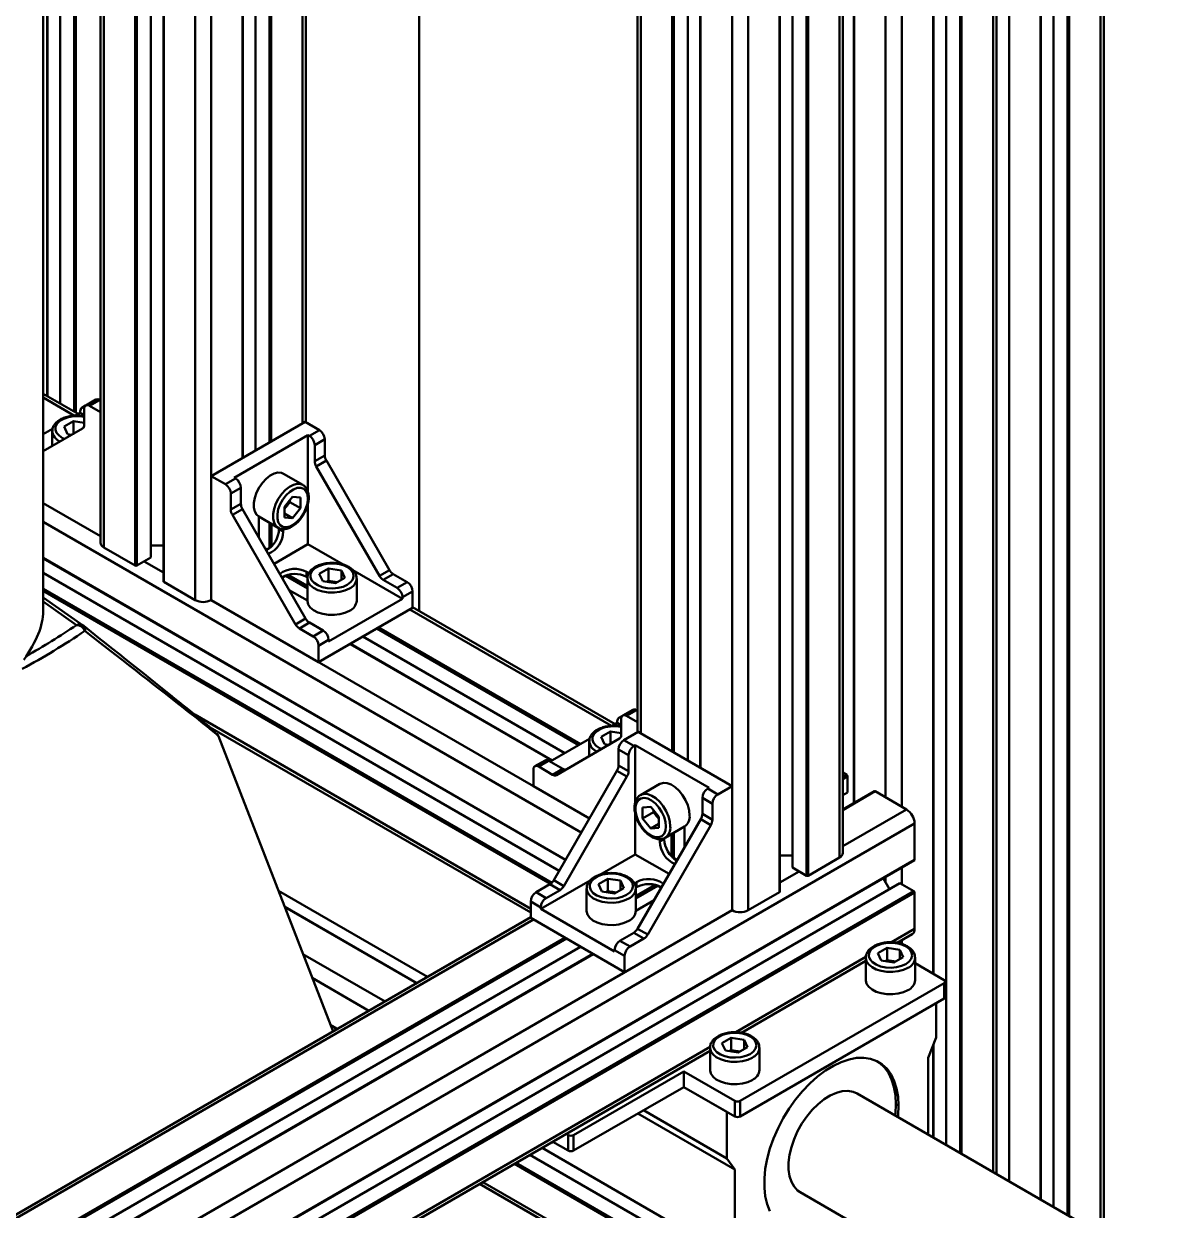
# Model space of a CAD drawing. Header units: millimetres. Extents: x 32504 to 36677, y 41990 to 42879.
# Drawn here: x 33547.1 to 33606.9, y 42434.4 to 42496.9 of the extents above; entities that cross this region are included whole.
import ezdxf

# ---------------------------------------------------------------- set-up
doc = ezdxf.new("R2010")
doc.units = ezdxf.units.MM
doc.layers.add('Net_dam', color=7, linetype='Continuous', lineweight=50)

msp = doc.modelspace()

# ---------------------------------------------------------------- linework, layer by layer
at = {"layer": 'Net_dam'}
for p, q in [((33603.9448, 42433.094), (33603.9448, 42743.4148)), ((33603.7691, 42743.1699), (33603.7691, 42433.1955)), ((33602.0296, 42742.1657), (33602.0296, 42434.1996)), ((33602.1144, 42742.2147), (33602.1144, 42434.1507)), ((33601.2942, 42741.7412), (33601.2942, 42434.6242)), ((33600.6154, 42741.3493), (33600.6154, 42435.0161)), ((33600.633, 42435.0059), (33600.633, 42741.3594)), ((33598.9608, 42740.3941), (33598.9608, 42435.9713)), ((33598.1122, 42739.9042), (33598.1122, 42436.4611)), ((33598.288, 42436.3596), (33598.288, 42740.0057)), ((33595.6373, 42738.4755), (33595.6373, 42437.8898)), ((33596.3727, 42738.9001), (33596.3727, 42437.4653)), ((33596.4576, 42738.949), (33596.4576, 42437.4163)), ((33594.9585, 42738.0837), (33594.9585, 42446.9014)), ((33594.9761, 42446.8913), (33594.9761, 42738.0938)), ((33593.3039, 42737.1285), (33593.3039, 42455.6952)), ((33592.4554, 42605.3959), (33592.4554, 42456.1851)), ((33590.7832, 42599.248), (33590.7832, 42455.8803)), ((33590.8007, 42599.2379), (33590.8007, 42455.8904)), ((33551.0948, 42528.3831), (33551.0948, 42469.5922)), ((33551.2705, 42469.3473), (33551.2705, 42528.1382)), ((33548.2895, 42477.3125), (33548.2895, 42527.3733)), ((33548.3071, 42477.3023), (33548.3071, 42527.3429)), ((33552.9251, 42468.3921), (33552.9251, 42527.183)), ((33553.01, 42468.3921), (33553.01, 42527.183)), ((33553.7454, 42468.8166), (33553.7454, 42526.9965)), ((33548.9683, 42476.9206), (33548.9683, 42526.1976)), ((33554.4066, 42526.3421), (33554.4066, 42467.5512)), ((33554.4242, 42467.5267), (33554.4242, 42526.3176)), ((33549.7037, 42476.4961), (33549.7037, 42524.9238)), ((33549.7885, 42476.4471), (33549.7885, 42524.7769)), ((33556.0788, 42466.5715), (33556.0788, 42525.3624)), ((33556.9273, 42466.5715), (33556.9273, 42525.1596)), ((33561.7357, 42475.8796), (33561.7357, 42520.7972)), ((33561.9114, 42475.9414), (33561.9114, 42520.9236)), ((33548.0745, 42475.9704), (33548.0745, 42520.2829)), ((33559.9962, 42474.8754), (33559.9962, 42519.818)), ((33560.081, 42474.9244), (33560.081, 42519.867)), ((33559.2608, 42474.4509), (33559.2608, 42519.3934)), ((33558.582, 42474.059), (33558.582, 42519.0016)), ((33558.5996, 42474.0692), (33558.5996, 42519.0117)), ((33567.8883, 42465.9984), (33567.8883, 42518.832)), ((33579.379, 42512.055), (33579.379, 42459.6133)), ((33579.5548, 42511.8101), (33579.5548, 42459.5515)), ((33590.0199, 42511.8101), (33590.0199, 42453.0191)), ((33590.1957, 42453.264), (33590.1957, 42511.9555)), ((33587.5451, 42511.2794), (33587.5451, 42452.4885)), ((33581.2094, 42510.8549), (33581.2094, 42458.5963)), ((33581.2942, 42510.8549), (33581.2942, 42458.5473)), ((33582.0296, 42510.6683), (33582.0296, 42458.1227)), ((33588.2805, 42510.8549), (33588.2805, 42452.0639)), ((33588.3653, 42510.8549), (33588.3653, 42452.0639)), ((33582.6909, 42510.014), (33582.6909, 42457.741)), ((33582.7085, 42509.9895), (33582.7085, 42457.7309)), ((33586.8662, 42509.9895), (33586.8662, 42451.1985)), ((33586.8838, 42451.223), (33586.8838, 42510.004)), ((33584.3631, 42509.0343), (33584.3631, 42450.2433)), ((33585.2116, 42509.0343), (33585.2116, 42450.2433)), ((33549.9187, 42476.3719), (33548.0745, 42477.4366)), ((33548.0745, 42477.2337), (33549.7223, 42476.2825)), ((33550.3091, 42476.8142), (33550.1159, 42476.7027)), ((33550.2381, 42476.6388), (33550.2381, 42475.7943)), ((33550.8513, 42477.1281), (33550.321, 42476.822)), ((33550.521, 42476.8022), (33551.0513, 42477.1083)), ((33551.0948, 42476.4709), (33550.521, 42476.8022)), ((33551.0948, 42477.0832), (33551.0513, 42477.1083)), ((33550.0331, 42476.4379), (33549.7647, 42476.283)), ((33550.0331, 42476.5196), (33550.0331, 42476.4379)), ((33550.2381, 42476.3195), (33550.0331, 42476.4379)), ((33548.0745, 42465.9846), (33548.0745, 42475.9704)), ((33550.1553, 42475.6111), (33548.0745, 42474.4096)), ((33548.5747, 42475.596), (33548.0745, 42475.3073)), ((33548.5563, 42475.4707), (33548.5563, 42474.6878)), ((33549.6764, 42475.9889), (33549.1848, 42475.7052)), ((33549.3647, 42475.3176), (33549.1848, 42475.7052)), ((33550.2381, 42475.902), (33549.6764, 42475.9889)), ((33549.6764, 42475.3357), (33549.6764, 42475.9889)), ((33561.8771, 42475.9613), (33556.9273, 42473.1038)), ((33561.8771, 42475.9613), (33562.6266, 42475.5286)), ((33562.6266, 42475.5286), (33562.0963, 42475.2224)), ((33548.0745, 42475.3233), (33548.0884, 42475.3153)), ((33549.5873, 42475.2831), (33549.3647, 42475.3176)), ((33549.6764, 42475.3357), (33549.5857, 42475.2834)), ((33549.6779, 42475.3355), (33549.6764, 42475.3357)), ((33562.0256, 42475.2632), (33558.1365, 42473.0181)), ((33562.0256, 42472.2413), (33562.0256, 42475.2632)), ((33562.0256, 42475.2632), (33562.0963, 42475.2224)), ((33562.9095, 42475.0387), (33562.3791, 42474.7325)), ((33562.9095, 42475.0387), (33562.9095, 42474.1941)), ((33562.3791, 42474.7325), (33562.3791, 42473.8879)), ((33562.3791, 42473.8879), (33562.9095, 42474.1941)), ((33562.9923, 42473.9153), (33562.462, 42473.6092)), ((33562.462, 42473.6092), (33565.7894, 42467.8459)), ((33562.9923, 42473.9153), (33566.3197, 42468.1521)), ((33556.9273, 42466.5715), (33556.9273, 42473.1038)), ((33556.9273, 42473.1038), (33557.6769, 42472.6711)), ((33558.2072, 42472.9773), (33557.6769, 42472.6711)), ((33558.1365, 42473.0181), (33558.2072, 42472.9773)), ((33561.7492, 42472.6374), (33560.731, 42473.2252)), ((33558.4901, 42472.4874), (33557.9597, 42472.1812)), ((33558.4901, 42471.6428), (33558.4901, 42472.4874)), ((33548.0745, 42471.6821), (33551.0948, 42469.9386)), ((33557.9597, 42472.1812), (33557.9597, 42471.3367)), ((33557.9597, 42471.3367), (33558.4901, 42471.6428)), ((33561.2124, 42472.0138), (33560.7867, 42471.4842)), ((33561.0724, 42471.7347), (33560.8596, 42471.4699)), ((33561.0724, 42471.7347), (33561.0724, 42471.8396)), ((33561.0724, 42471.7347), (33561.6381, 42471.4081)), ((33561.2124, 42472.0138), (33561.6381, 42471.9757)), ((33561.6381, 42471.4081), (33561.6381, 42471.9757)), ((33562.0256, 42469.5148), (33562.0256, 42471.6584)), ((33558.5729, 42471.364), (33558.0426, 42471.0579)), ((33558.0426, 42471.0579), (33561.37, 42465.2946)), ((33561.9003, 42465.6008), (33558.5729, 42471.364)), ((33560.7867, 42471.4842), (33560.7867, 42470.9166)), ((33560.8596, 42471.4699), (33560.7867, 42471.3793)), ((33560.7867, 42471.1243), (33561.2124, 42470.8786)), ((33561.6381, 42471.4081), (33561.2124, 42470.8786)), ((33548.0745, 42470.7023), (33576.422, 42454.3377)), ((33559.4311, 42470.9734), (33560.4493, 42470.3856)), ((33559.4376, 42470.9697), (33559.4376, 42469.8664)), ((33559.9962, 42469.323), (33559.9962, 42470.6472)), ((33560.081, 42469.3787), (33560.081, 42470.5982)), ((33560.1093, 42470.5819), (33560.1093, 42469.4081)), ((33561.2124, 42470.8786), (33560.7867, 42470.9166)), ((33560.4982, 42470.3151), (33560.4982, 42470.3664)), ((33560.7245, 42470.1845), (33560.4982, 42470.3151)), ((33560.7245, 42470.1845), (33560.7245, 42470.3125)), ((33551.2705, 42469.3473), (33552.9251, 42468.3921)), ((33553.7454, 42469.4479), (33554.4066, 42469.4479)), ((33559.8497, 42469.2384), (33559.7754, 42469.2813)), ((33560.0649, 42469.3626), (33559.8125, 42469.2169)), ((33560.2368, 42468.4821), (33562.0256, 42469.5148)), ((33562.0256, 42469.5148), (33563.886, 42468.4408)), ((33548.0745, 42468.7916), (33575.5947, 42452.9046)), ((33548.0745, 42468.7713), (33575.5859, 42452.8894)), ((33553.01, 42468.3921), (33553.7454, 42468.8166)), ((33553.3918, 42468.6125), (33554.4066, 42468.0267)), ((33548.0745, 42468.0076), (33575.2552, 42452.3166)), ((33560.6611, 42467.7472), (33560.9139, 42467.8932)), ((33560.9352, 42467.899), (33561.9913, 42467.2893)), ((33560.9749, 42467.9087), (33561.9913, 42467.322)), ((33561.9549, 42468.0534), (33562.065, 42467.9898)), ((33561.9549, 42468.0534), (33561.9549, 42467.7921)), ((33563.1114, 42468.2331), (33562.6199, 42467.9493)), ((33562.7998, 42467.5617), (33562.6199, 42467.9493)), ((33563.7828, 42468.1292), (33563.1114, 42468.2331)), ((33563.1114, 42467.5798), (33563.1114, 42468.2331)), ((33563.7828, 42468.1292), (33563.9628, 42467.7416)), ((33563.7828, 42467.6377), (33563.7828, 42468.1292)), ((33564.3954, 42468.1467), (33567.0036, 42466.641)), ((33565.7894, 42467.8459), (33566.3197, 42468.1521)), ((33566.5197, 42467.9409), (33565.9894, 42467.6348)), ((33566.5197, 42467.9409), (33567.2511, 42467.5187)), ((33554.4242, 42467.5267), (33556.0788, 42466.5715)), ((33560.6982, 42467.6829), (33560.6982, 42467.7687)), ((33560.8447, 42467.8533), (33561.9913, 42467.1913)), ((33562.0001, 42467.766), (33561.9549, 42467.7921)), ((33561.9913, 42467.7148), (33561.9913, 42466.539)), ((33563.4712, 42467.4578), (33562.7998, 42467.5617)), ((33563.1114, 42467.5798), (33563.0208, 42467.5275)), ((33563.4471, 42467.5279), (33563.1114, 42467.5798)), ((33563.5619, 42467.5101), (33563.4471, 42467.5279)), ((33563.4712, 42467.4578), (33563.9628, 42467.7416)), ((33564.5913, 42466.539), (33564.5913, 42467.7148)), ((33565.9894, 42467.6348), (33566.7208, 42467.2126)), ((33567.2511, 42467.5187), (33566.7208, 42467.2126)), ((33548.0745, 42467.1585), (33574.8694, 42451.6902)), ((33548.0745, 42467.0606), (33574.8007, 42451.6319)), ((33550.1999, 42465.221), (33548.0745, 42466.7168)), ((33561.9913, 42466.5465), (33561.0359, 42467.0981)), ((33563.1145, 42464.3959), (33567.0036, 42466.641)), ((33567.534, 42467.0288), (33567.0036, 42466.7227)), ((33567.0036, 42466.641), (33567.0036, 42466.7227)), ((33567.534, 42467.0288), (33567.534, 42466.1633)), ((33548.0745, 42466.4926), (33549.8282, 42465.2584)), ((33562.5842, 42463.3059), (33556.9273, 42466.5715)), ((33556.9273, 42466.5715), (33576.8463, 42455.0725)), ((33567.534, 42466.1633), (33562.5842, 42463.3059)), ((33567.3925, 42466.0817), (33578.0066, 42459.9543)), ((33578.203, 42460.0438), (33567.534, 42466.2029)), ((33561.37, 42465.2946), (33561.9003, 42465.6008)), ((33562.1003, 42465.3897), (33561.57, 42465.0835)), ((33562.8317, 42464.9675), (33562.1003, 42465.3897)), ((33561.57, 42465.0835), (33562.3014, 42464.6613)), ((33562.8317, 42464.9675), (33562.3014, 42464.6613)), ((33565.653, 42465.0775), (33576.2878, 42458.9381)), ((33565.7379, 42465.1265), (33576.3727, 42458.9871)), ((33563.1145, 42464.4776), (33562.5842, 42464.1714)), ((33562.5842, 42464.1714), (33562.5842, 42463.3059)), ((33563.1145, 42464.4776), (33563.1145, 42464.3959)), ((33564.2388, 42464.2611), (33574.8736, 42458.1217)), ((33574.8912, 42458.1319), (33564.2564, 42464.2712)), ((33564.9175, 42464.6529), (33575.5523, 42458.5135)), ((33556.0564, 42460.542), (33573.7565, 42450.324)), ((33578.5934, 42460.4861), (33578.4002, 42460.3745)), ((33579.1356, 42460.7999), (33578.6052, 42460.4938)), ((33578.8052, 42460.474), (33579.3356, 42460.7801)), ((33579.379, 42460.1427), (33578.8052, 42460.474)), ((33579.379, 42460.7551), (33579.3356, 42460.7801)), ((33556.8703, 42459.8692), (33573.7565, 42450.121)), ((33578.3173, 42460.1098), (33578.0489, 42459.9548)), ((33578.3173, 42460.1914), (33578.3173, 42460.1098)), ((33578.5224, 42459.9914), (33578.3173, 42460.1098)), ((33578.5224, 42460.3107), (33578.5224, 42459.4661)), ((33563.3437, 42443.8636), (33557.3107, 42459.413)), ((33576.8589, 42459.2678), (33574.7819, 42458.0688)), ((33578.4395, 42459.283), (33575.1121, 42457.3615)), ((33576.8406, 42459.1425), (33576.8406, 42458.3596)), ((33577.9606, 42459.6608), (33577.4691, 42459.377)), ((33577.649, 42458.9894), (33577.4691, 42459.377)), ((33578.5224, 42459.5739), (33577.9606, 42459.6608)), ((33577.9606, 42459.0075), (33577.9606, 42459.6608)), ((33578.6638, 42459.2004), (33579.4133, 42459.6331)), ((33578.6638, 42459.2004), (33579.1941, 42458.8942)), ((33579.4133, 42459.6331), (33584.3631, 42456.7757)), ((33577.8716, 42458.955), (33577.649, 42458.9894)), ((33577.9606, 42459.0075), (33577.87, 42458.9552)), ((33577.9622, 42459.0073), (33577.9606, 42459.0075)), ((33578.381, 42458.7105), (33578.9113, 42458.4043)), ((33578.381, 42457.8659), (33578.381, 42458.7105)), ((33579.2649, 42458.9351), (33579.1941, 42458.8942)), ((33579.2649, 42455.9167), (33579.2649, 42458.9351)), ((33583.1539, 42456.6899), (33579.2649, 42458.9351)), ((33574.5111, 42458.1294), (33573.9808, 42457.8233)), ((33574.1808, 42457.8035), (33574.7111, 42458.1096)), ((33575.4425, 42457.6874), (33574.7111, 42458.1096)), ((33578.9113, 42457.5598), (33578.9113, 42458.4043)), ((33573.8979, 42457.6401), (33573.8979, 42456.7746)), ((33574.9121, 42457.3813), (33574.1808, 42457.8035)), ((33574.9121, 42457.3813), (33575.4425, 42457.6874)), ((33574.9707, 42451.8239), (33578.2981, 42457.5872)), ((33575.501, 42451.5177), (33578.8285, 42457.281)), ((33578.8285, 42457.281), (33578.2981, 42457.5872)), ((33578.381, 42457.8659), (33578.9113, 42457.5598)), ((33590.1957, 42457.4896), (33590.4018, 42457.3706)), ((33590.4018, 42457.3706), (33590.1957, 42457.2516)), ((33590.4442, 42457.2971), (33590.1957, 42457.1536)), ((33590.4442, 42457.2971), (33590.4442, 42456.4479)), ((33573.8979, 42456.7746), (33576.8463, 42455.0725)), ((33580.5594, 42456.897), (33579.5412, 42456.3092)), ((33583.0832, 42456.6491), (33583.1539, 42456.6899)), ((33583.0832, 42456.6491), (33583.6136, 42456.343)), ((33583.6136, 42456.343), (33584.3631, 42456.7757)), ((33584.3631, 42456.7757), (33584.3631, 42450.2433)), ((33579.5412, 42456.3092), (33579.5594, 42456.3191)), ((33582.8004, 42456.1592), (33583.3307, 42455.8531)), ((33582.8004, 42456.1592), (33582.8004, 42455.3147)), ((33591.8709, 42456.5082), (33590.1957, 42455.5411)), ((33591.9008, 42456.5052), (33590.1957, 42455.5208)), ((33590.4442, 42456.4479), (33590.1957, 42456.3044)), ((33591.9008, 42456.5052), (33593.5555, 42455.55)), ((33580.078, 42455.6856), (33579.6523, 42455.6476)), ((33579.6523, 42455.6476), (33579.6523, 42455.08)), ((33580.218, 42455.4065), (33579.6523, 42455.08)), ((33580.078, 42455.6856), (33580.5037, 42455.1561)), ((33580.218, 42455.5115), (33580.218, 42455.4065)), ((33580.4309, 42455.1418), (33580.218, 42455.4065)), ((33583.3307, 42455.0085), (33583.3307, 42455.8531)), ((33590.1957, 42455.6156), (33590.2279, 42455.5597)), ((33593.5555, 42455.55), (33590.1957, 42453.6104)), ((33593.9797, 42454.8151), (33516.198, 42409.9127)), ((33579.2649, 42453.1866), (33579.2649, 42455.3237)), ((33582.7175, 42455.0359), (33579.3901, 42449.2726)), ((33580.078, 42454.5504), (33579.6523, 42455.08)), ((33580.5037, 42454.7962), (33580.078, 42454.5504)), ((33580.5037, 42455.0512), (33580.4309, 42455.1418)), ((33580.5037, 42454.5885), (33580.5037, 42455.1561)), ((33583.2479, 42454.7297), (33582.7175, 42455.0359)), ((33582.8004, 42455.3147), (33583.3307, 42455.0085)), ((33593.9797, 42454.8151), (33593.9797, 42452.9044)), ((33579.9205, 42448.9665), (33583.2479, 42454.7297)), ((33580.5037, 42454.5885), (33580.078, 42454.5504)), ((33580.8411, 42454.0575), (33581.8593, 42454.6453)), ((33581.1811, 42453.08), (33581.1811, 42454.2538)), ((33581.2094, 42454.2701), (33581.2094, 42453.0505)), ((33581.2942, 42454.3191), (33581.2942, 42452.9948)), ((33581.8529, 42454.6415), (33581.8529, 42453.5382)), ((33580.5659, 42453.8563), (33580.5659, 42453.9894)), ((33580.5659, 42453.8563), (33580.7922, 42453.9869)), ((33580.7922, 42454.0359), (33580.7922, 42453.9869)), ((33593.9797, 42452.9044), (33516.198, 42408.002)), ((33579.2649, 42453.1866), (33577.3994, 42452.1097)), ((33581.0537, 42452.154), (33579.2649, 42453.1866)), ((33581.4779, 42452.8888), (33581.2255, 42453.0345)), ((33581.5151, 42452.9531), (33581.4407, 42452.9102)), ((33587.5451, 42453.1197), (33586.8838, 42453.1197)), ((33590.0199, 42453.0191), (33588.3653, 42452.0639)), ((33516.1856, 42407.9745), (33593.9673, 42452.877)), ((33587.8986, 42452.2844), (33586.8838, 42451.6985)), ((33588.2805, 42452.0639), (33587.5451, 42452.4885)), ((33593.3039, 42452.494), (33593.3039, 42451.6125)), ((33593.2019, 42451.6714), (33515.4202, 42406.7689)), ((33576.8822, 42451.8111), (33574.2868, 42450.3129)), ((33574.9707, 42451.8239), (33575.501, 42451.5177)), ((33577.8192, 42451.9049), (33577.3277, 42451.6211)), ((33578.4907, 42451.801), (33577.8192, 42451.9049)), ((33577.8192, 42451.2517), (33577.8192, 42451.9049)), ((33578.4907, 42451.801), (33578.6706, 42451.4134)), ((33578.4907, 42451.3096), (33578.4907, 42451.801)), ((33579.3356, 42451.7252), (33579.2217, 42451.6595)), ((33579.3356, 42451.7252), (33579.3356, 42451.464)), ((33592.3244, 42451.9285), (33592.6551, 42451.3557)), ((33592.4554, 42452.0041), (33592.4554, 42451.7017)), ((33593.2019, 42451.6714), (33593.9373, 42451.2469)), ((33593.9373, 42451.2469), (33516.1556, 42406.3444)), ((33593.9797, 42451.1734), (33516.198, 42406.2709)), ((33560.4734, 42451.2615), (33568.3161, 42446.734)), ((33574.0393, 42451.1906), (33574.7707, 42451.6128)), ((33574.0393, 42451.1906), (33574.5697, 42450.8844)), ((33574.5697, 42450.8844), (33575.301, 42451.3066)), ((33575.301, 42451.3066), (33574.7707, 42451.6128)), ((33576.6991, 42451.3866), (33576.6991, 42450.2108)), ((33577.5076, 42451.2335), (33577.3277, 42451.6211)), ((33578.179, 42451.1297), (33577.5076, 42451.2335)), ((33577.8192, 42451.2517), (33577.7286, 42451.1993)), ((33578.1549, 42451.1997), (33577.8192, 42451.2517)), ((33578.2697, 42451.182), (33578.1549, 42451.1997)), ((33578.179, 42451.1297), (33578.6706, 42451.4134)), ((33579.3356, 42451.464), (33579.2887, 42451.4369)), ((33579.2991, 42450.9938), (33580.3156, 42451.5806)), ((33580.3552, 42451.5708), (33579.2991, 42450.9612)), ((33580.4457, 42451.5251), (33579.2991, 42450.8632)), ((33579.2991, 42450.2108), (33579.2991, 42451.3866)), ((33580.3765, 42451.5651), (33580.6294, 42451.4191)), ((33580.5922, 42451.4405), (33580.5922, 42451.3547)), ((33586.8662, 42451.1985), (33585.2116, 42450.2433)), ((33593.9797, 42451.1734), (33593.9797, 42449.2627)), ((33567.755, 42446.4101), (33560.7973, 42450.4267)), ((33560.8075, 42450.4005), (33567.7374, 42446.4)), ((33573.7565, 42449.8351), (33573.7565, 42450.7007)), ((33573.7565, 42450.7007), (33574.2868, 42450.3945)), ((33579.2991, 42450.2184), (33580.2546, 42450.7699)), ((33584.3631, 42450.2433), (33525.1419, 42416.0556)), ((33573.7565, 42449.8747), (33526.3179, 42422.489)), ((33573.7565, 42449.8351), (33578.7062, 42446.9777)), ((33574.2868, 42450.3129), (33574.2868, 42450.3945)), ((33574.2868, 42450.3129), (33578.1759, 42448.0677)), ((33584.3631, 42450.2433), (33578.7062, 42446.9777)), ((33573.8979, 42449.7535), (33526.5157, 42422.4003)), ((33579.3901, 42449.2726), (33579.9205, 42448.9665)), ((33593.9797, 42449.2627), (33592.7598, 42448.5584)), ((33575.5525, 42448.7983), (33528.1482, 42421.4324)), ((33575.6374, 42448.7493), (33528.2331, 42421.3834)), ((33579.1901, 42449.0615), (33578.4587, 42448.6393)), ((33578.4587, 42448.6393), (33578.9891, 42448.3331)), ((33578.9891, 42448.3331), (33579.7205, 42448.7553)), ((33579.7205, 42448.7553), (33579.1901, 42449.0615)), ((33593.0616, 42448.5297), (33593.8555, 42448.988)), ((33593.3039, 42448.6696), (33593.3039, 42448.4696)), ((33576.3729, 42448.3247), (33528.9686, 42420.9588)), ((33577.034, 42447.943), (33529.6297, 42420.5771)), ((33577.0516, 42447.9329), (33529.6473, 42420.567)), ((33561.7626, 42447.9387), (33566.0828, 42445.4448)), ((33578.1759, 42448.1494), (33578.7062, 42447.8432)), ((33578.1759, 42448.0677), (33578.1759, 42448.1494)), ((33592.527, 42448.2625), (33592.0355, 42447.9788)), ((33592.2154, 42447.5912), (33592.0355, 42447.9788)), ((33593.1985, 42448.1587), (33592.527, 42448.2625)), ((33592.527, 42447.6093), (33592.527, 42448.2625)), ((33593.1985, 42448.1587), (33593.3784, 42447.771)), ((33593.1985, 42447.6672), (33593.1985, 42448.1587)), ((33578.7062, 42446.9777), (33578.7062, 42447.8432)), ((33591.4156, 42447.7824), (33584.5573, 42443.8232)), ((33584.8592, 42443.7945), (33591.407, 42447.5745)), ((33591.407, 42447.7443), (33591.407, 42446.5684)), ((33592.8869, 42447.4873), (33592.2154, 42447.5912)), ((33592.527, 42447.6093), (33592.4364, 42447.557)), ((33592.8628, 42447.5574), (33592.527, 42447.6093)), ((33592.9775, 42447.5396), (33592.8628, 42447.5574)), ((33592.8869, 42447.4873), (33593.3784, 42447.771)), ((33594.007, 42446.5684), (33594.007, 42447.7443)), ((33595.5354, 42446.5684), (33594.007, 42447.4508)), ((33562.2525, 42446.6762), (33565.2342, 42444.9549)), ((33584.7874, 42440.2005), (33595.5354, 42446.4052)), ((33595.5354, 42445.5886), (33595.5354, 42446.4052)), ((33595.594, 42445.6703), (33595.594, 42446.4868)), ((33584.7874, 42439.3839), (33595.5354, 42445.5886)), ((33595.1111, 42443.5472), (33595.1111, 42445.3437)), ((33563.2078, 42444.214), (33563.5793, 42443.9995)), ((33563.2179, 42444.1878), (33563.5617, 42443.9894)), ((33584.3246, 42443.5274), (33583.8331, 42443.2436)), ((33584.996, 42443.4235), (33584.3246, 42443.5274)), ((33584.3246, 42442.8741), (33584.3246, 42443.5274)), ((33594.6869, 42442.4668), (33595.1111, 42443.5472)), ((33583.2132, 42443.0473), (33528.2716, 42411.3302)), ((33583.2045, 42443.0091), (33583.2045, 42441.8333)), ((33584.013, 42442.856), (33583.8331, 42443.2436)), ((33584.6844, 42442.7521), (33585.176, 42443.0359)), ((33584.996, 42443.4235), (33585.176, 42443.0359)), ((33584.996, 42442.932), (33584.996, 42443.4235)), ((33585.8045, 42441.8333), (33585.8045, 42443.0091)), ((33594.9585, 42443.1586), (33594.9585, 42438.2817)), ((33594.9761, 42438.2715), (33594.9761, 42443.2034)), ((33528.5735, 42411.3015), (33583.2045, 42442.8393)), ((33584.6844, 42442.7521), (33584.013, 42442.856)), ((33584.3246, 42442.8741), (33584.234, 42442.8218)), ((33584.6603, 42442.8222), (33584.3246, 42442.8741)), ((33584.7751, 42442.8044), (33584.6603, 42442.8222)), ((33594.6869, 42438.4385), (33594.6869, 42442.4668)), ((33581.8175, 42441.7516), (33576.0192, 42438.4044)), ((33584.5045, 42440.2005), (33581.8175, 42441.7516)), ((33581.8175, 42440.9351), (33581.8175, 42441.7516)), ((33581.8175, 42440.9351), (33576.0192, 42437.5878)), ((33584.5045, 42439.3839), (33581.8175, 42440.9351)), ((33581.8175, 42440.9351), (33584.0802, 42439.6288)), ((33606.8687, 42431.4061), (33590.9541, 42440.5934)), ((33584.5045, 42439.3839), (33584.5045, 42440.2005)), ((33584.7874, 42440.2005), (33584.7874, 42439.3839)), ((33593.1312, 42439.9546), (33592.9898, 42440.0362)), ((33579.3965, 42439.5375), (33584.5045, 42436.5887)), ((33579.6958, 42439.7103), (33584.0802, 42437.1792)), ((33584.0802, 42439.6288), (33584.0802, 42437.1792)), ((33575.7364, 42437.5878), (33574.922, 42438.0579)), ((33575.7364, 42438.4044), (33575.6293, 42438.4662)), ((33575.7364, 42437.5878), (33575.7364, 42438.4044)), ((33576.0192, 42438.4044), (33576.0192, 42437.5878)), ((33573.7177, 42437.3627), (33603.6561, 42420.0796)), ((33574.3552, 42437.7307), (33584.5045, 42431.8717)), ((33572.8975, 42436.8892), (33602.8358, 42419.6061)), ((33572.9823, 42436.9382), (33602.9207, 42419.6551)), ((33584.0802, 42437.1792), (33584.5045, 42436.5887)), ((33584.5045, 42436.5887), (33584.5045, 42431.8717)), ((33571.0668, 42435.8323), (33601.8892, 42418.039)), ((33571.2426, 42435.9338), (33601.8892, 42418.2419)), ((33587.9544, 42435.3971), (33604.7176, 42425.7199))]:
    msp.add_line(p, q, dxfattribs=at)
at = {"layer": 'Net_dam', "flags": 128}
for points in [[(33550.0331, 42476.5196), (33550.0385, 42476.5802), (33550.0546, 42476.6321), (33550.0807, 42476.6735), (33550.1159, 42476.7027), (33550.1588, 42476.7186), (33550.2077, 42476.7205), (33550.2465, 42476.713)], [(33550.2381, 42476.2214), (33549.9636, 42476.2565), (33549.6779, 42476.2513), (33549.4035, 42476.2053), (33549.1576, 42476.1213), (33548.9555, 42476.0047), (33548.81, 42475.8627), (33548.7303, 42475.7043), (33548.7213, 42475.5394), (33548.7837, 42475.3784), (33548.9134, 42475.2314), (33549.1024, 42475.1077), (33549.2038, 42475.0617)], [(33560.731, 42473.2252), (33560.63, 42473.2677), (33560.4451, 42473.2842), (33560.2407, 42473.2368), (33560.0276, 42473.1282), (33559.8174, 42472.964), (33559.6214, 42472.7533), (33559.4502, 42472.5073), (33559.313, 42472.2393), (33559.2172, 42471.9637), (33559.168, 42471.6955), (33559.168, 42471.449), (33559.2172, 42471.2376), (33559.313, 42471.0726), (33559.4311, 42470.9734)], [(33560.4458, 42470.3877), (33560.3313, 42470.4848), (33560.2355, 42470.6498), (33560.1863, 42470.8612), (33560.1863, 42471.1077), (33560.2355, 42471.3759), (33560.3313, 42471.6514), (33560.4685, 42471.9194), (33560.6397, 42472.1655), (33560.8356, 42472.3762), (33561.0458, 42472.5404), (33561.2589, 42472.649), (33561.4634, 42472.6964), (33561.6482, 42472.6798), (33561.7537, 42472.6348)], [(33562.0185, 42471.9115), (33561.9932, 42472.1284), (33561.9188, 42472.3024), (33561.8, 42472.4226), (33561.6443, 42472.4815), (33561.4615, 42472.4753), (33561.263, 42472.4044), (33561.0614, 42472.2734), (33560.8692, 42472.0903), (33560.6986, 42471.8668), (33560.5603, 42471.6169), (33560.4629, 42471.3562), (33560.4127, 42471.1012), (33560.4127, 42470.8678), (33560.4629, 42470.6708), (33560.5603, 42470.5226), (33560.6986, 42470.4323), (33560.8692, 42470.4058), (33561.0614, 42470.4446), (33561.263, 42470.5464), (33561.4615, 42470.7047), (33561.6443, 42470.9096), (33561.8, 42471.1482), (33561.9188, 42471.4055), (33561.9932, 42471.6654), (33562.0185, 42471.9115)], [(33560.7867, 42471.3894), (33560.8096, 42471.4127), (33560.8596, 42471.4699)], [(33564.0974, 42467.3801), (33564.2726, 42467.5104), (33564.386, 42467.6618), (33564.4307, 42467.8248), (33564.4039, 42467.989), (33564.3071, 42468.1442), (33564.1464, 42468.2807), (33563.9321, 42468.3897), (33563.6775, 42468.4646), (33563.3986, 42468.5006), (33563.113, 42468.4954), (33562.8386, 42468.4494), (33562.5926, 42468.3654), (33562.3905, 42468.2488), (33562.2451, 42468.1068), (33562.1653, 42467.9484), (33562.1564, 42467.7835), (33562.2187, 42467.6225), (33562.3484, 42467.4755), (33562.5374, 42467.3518), (33562.7738, 42467.2591), (33563.0426, 42467.2032), (33563.3271, 42467.1877), (33563.6094, 42467.2135), (33563.8716, 42467.279), (33564.0974, 42467.3801)], [(33564.2105, 42467.1841), (33563.9738, 42467.076), (33563.7002, 42467.0024), (33563.4046, 42466.9672), (33563.1029, 42466.9722), (33562.8113, 42467.0173), (33562.5457, 42467.1), (33562.3202, 42467.2159), (33562.147, 42467.3586), (33562.0356, 42467.5206), (33561.9919, 42467.693), (33561.9913, 42467.7189)], [(33563.5532, 42467.5051), (33563.5217, 42467.5133), (33563.4471, 42467.5279)], [(33561.9913, 42466.539), (33561.9919, 42466.5171), (33562.0356, 42466.3447), (33562.147, 42466.1828), (33562.3202, 42466.0401), (33562.5457, 42465.9242), (33562.8113, 42465.8415), (33563.1029, 42465.7964), (33563.4046, 42465.7914), (33563.7002, 42465.8266), (33563.9738, 42465.9002), (33564.2105, 42466.0083)], [(33578.3173, 42460.1914), (33578.3228, 42460.252), (33578.3389, 42460.304), (33578.365, 42460.3454), (33578.4002, 42460.3745), (33578.443, 42460.3904), (33578.4919, 42460.3924), (33578.5308, 42460.3848)], [(33578.5224, 42459.8932), (33578.2478, 42459.9283), (33577.9622, 42459.9232), (33577.6878, 42459.8771), (33577.4418, 42459.7932), (33577.2398, 42459.6765), (33577.0943, 42459.5345), (33577.0146, 42459.3761), (33577.0056, 42459.2112), (33577.0679, 42459.0502), (33577.1977, 42458.9032), (33577.3867, 42458.7795), (33577.4881, 42458.7335)], [(33582.1286, 42455.2405), (33582.1039, 42455.4996), (33582.0309, 42455.7733), (33581.9136, 42456.047), (33581.7583, 42456.3057), (33581.5735, 42456.5357), (33581.369, 42456.7244), (33581.1559, 42456.8617), (33580.9458, 42456.9403), (33580.7498, 42456.9558), (33580.5786, 42456.9074), (33580.5594, 42456.897)], [(33580.8841, 42454.6527), (33580.8588, 42454.8988), (33580.7844, 42455.1587), (33580.6656, 42455.416), (33580.51, 42455.6546), (33580.3271, 42455.8595), (33580.1286, 42456.0178), (33579.927, 42456.1196), (33579.7348, 42456.1584), (33579.5642, 42456.1319), (33579.4259, 42456.0416), (33579.3285, 42455.8934), (33579.2783, 42455.6964), (33579.2783, 42455.463), (33579.3285, 42455.208), (33579.4259, 42454.9474), (33579.5642, 42454.6974), (33579.7348, 42454.4739), (33579.927, 42454.2909), (33580.1286, 42454.1598), (33580.3271, 42454.0889), (33580.51, 42454.0827), (33580.6656, 42454.1416), (33580.7844, 42454.2618), (33580.8588, 42454.4358), (33580.8841, 42454.6527)], [(33579.5594, 42456.3191), (33579.5603, 42456.3196), (33579.7315, 42456.368), (33579.9275, 42456.3524), (33580.1377, 42456.2739), (33580.3508, 42456.1366), (33580.5553, 42455.9478), (33580.7401, 42455.7179), (33580.8953, 42455.4591), (33581.0126, 42455.1855), (33581.0856, 42454.9118), (33581.1104, 42454.6527)], [(33580.4309, 42455.1418), (33580.4808, 42455.0845), (33580.5037, 42455.0612)], [(33578.8052, 42451.0519), (33578.9804, 42451.1823), (33579.0939, 42451.3337), (33579.1386, 42451.4966), (33579.1117, 42451.6608), (33579.0149, 42451.816), (33578.8543, 42451.9525), (33578.6399, 42452.0616), (33578.3853, 42452.1365), (33578.1064, 42452.1725), (33577.8208, 42452.1673), (33577.5464, 42452.1213), (33577.3004, 42452.0373), (33577.0984, 42451.9206), (33576.9529, 42451.7786), (33576.8732, 42451.6202), (33576.8642, 42451.4553), (33576.9265, 42451.2943), (33577.0563, 42451.1474), (33577.2452, 42451.0236), (33577.4816, 42450.9309), (33577.7504, 42450.875), (33578.0349, 42450.8595), (33578.3172, 42450.8853), (33578.5794, 42450.9508), (33578.8052, 42451.0519)], [(33578.9184, 42450.856), (33578.6816, 42450.7479), (33578.408, 42450.6742), (33578.1124, 42450.639), (33577.8107, 42450.6441), (33577.5192, 42450.6892), (33577.2535, 42450.7719), (33577.028, 42450.8877), (33576.8549, 42451.0305), (33576.7434, 42451.1924), (33576.6997, 42451.3648), (33576.6992, 42451.3907)], [(33578.261, 42451.177), (33578.2295, 42451.1851), (33578.1549, 42451.1997)], [(33576.6991, 42450.2108), (33576.6997, 42450.189), (33576.7434, 42450.0166), (33576.8549, 42449.8546), (33577.028, 42449.7119), (33577.2535, 42449.5961), (33577.5192, 42449.5134), (33577.8107, 42449.4683), (33578.1124, 42449.4632), (33578.408, 42449.4984), (33578.6816, 42449.5721), (33578.9184, 42449.6801)], [(33593.5131, 42447.4096), (33593.6882, 42447.5399), (33593.8017, 42447.6913), (33593.8464, 42447.8542), (33593.8195, 42448.0185), (33593.7227, 42448.1737), (33593.5621, 42448.3101), (33593.3477, 42448.4192), (33593.0931, 42448.4941), (33592.8142, 42448.5301), (33592.5286, 42448.5249), (33592.2542, 42448.4789), (33592.0082, 42448.3949), (33591.8062, 42448.2783), (33591.6607, 42448.1363), (33591.581, 42447.9779), (33591.572, 42447.813), (33591.6343, 42447.652), (33591.7641, 42447.505), (33591.9531, 42447.3813), (33592.1894, 42447.2885), (33592.4583, 42447.2326), (33592.7428, 42447.2171), (33593.025, 42447.2429), (33593.2873, 42447.3084), (33593.5131, 42447.4096)], [(33593.6262, 42447.2136), (33593.3894, 42447.1055), (33593.1159, 42447.0319), (33592.8203, 42446.9966), (33592.5185, 42447.0017), (33592.227, 42447.0468), (33591.9613, 42447.1295), (33591.7358, 42447.2453), (33591.5627, 42447.3881), (33591.4512, 42447.55), (33591.4075, 42447.7224), (33591.407, 42447.7484)], [(33592.9688, 42447.5346), (33592.9373, 42447.5427), (33592.8628, 42447.5574)], [(33591.407, 42446.5684), (33591.4075, 42446.5466), (33591.4512, 42446.3742), (33591.5627, 42446.2123), (33591.7358, 42446.0695), (33591.9613, 42445.9537), (33592.227, 42445.871), (33592.5185, 42445.8259), (33592.8203, 42445.8208), (33593.1159, 42445.8561), (33593.3894, 42445.9297), (33593.6262, 42446.0378)], [(33585.3106, 42442.6744), (33585.4858, 42442.8047), (33585.5992, 42442.9561), (33585.644, 42443.1191), (33585.6171, 42443.2833), (33585.5203, 42443.4385), (33585.3596, 42443.575), (33585.1453, 42443.684), (33584.8907, 42443.7589), (33584.6118, 42443.7949), (33584.3262, 42443.7897), (33584.0518, 42443.7437), (33583.8058, 42443.6597), (33583.6037, 42443.5431), (33583.4583, 42443.4011), (33583.3785, 42443.2427), (33583.3696, 42443.0778), (33583.4319, 42442.9168), (33583.5616, 42442.7698), (33583.7506, 42442.6461), (33583.987, 42442.5534), (33584.2558, 42442.4975), (33584.5403, 42442.482), (33584.8226, 42442.5078), (33585.0848, 42442.5733), (33585.3106, 42442.6744)], [(33585.4238, 42442.4784), (33585.187, 42442.3704), (33584.9134, 42442.2967), (33584.6178, 42442.2615), (33584.3161, 42442.2665), (33584.0245, 42442.3116), (33583.7589, 42442.3943), (33583.5334, 42442.5102), (33583.3603, 42442.6529), (33583.2488, 42442.8149), (33583.2051, 42442.9873), (33583.2045, 42443.0132)], [(33584.7664, 42442.7994), (33584.7349, 42442.8076), (33584.6603, 42442.8222)], [(33586.3602, 42434.3999), (33586.2143, 42434.7692), (33586.1159, 42435.1826), (33586.0664, 42435.6343), (33586.0664, 42436.118), (33586.1159, 42436.6269), (33586.2143, 42437.1539), (33586.3602, 42437.6916), (33586.5514, 42438.2324), (33586.7854, 42438.7687), (33587.0589, 42439.293), (33587.368, 42439.7979), (33587.7083, 42440.2764), (33588.0752, 42440.7217), (33588.4634, 42441.1276), (33588.8674, 42441.4883), (33589.2817, 42441.7989), (33589.7005, 42442.055), (33590.1177, 42442.2529), (33590.5276, 42442.3899), (33590.9244, 42442.4641), (33591.3026, 42442.4743), (33591.6568, 42442.4206), (33591.9821, 42442.3036), (33592.2739, 42442.125), (33592.5281, 42441.8872), (33592.7411, 42441.5937), (33592.91, 42441.2485), (33593.0323, 42440.8565), (33593.1064, 42440.4232), (33593.1312, 42439.9546), (33593.1312, 42439.9546)], [(33592.9898, 42440.0362), (33592.965, 42440.5048), (33592.8909, 42440.9381), (33592.7685, 42441.3301), (33592.5997, 42441.6753), (33592.3867, 42441.9688), (33592.1325, 42442.2066), (33592.0238, 42442.2829)], [(33583.2045, 42441.8333), (33583.2051, 42441.8114), (33583.2488, 42441.639), (33583.3603, 42441.4771), (33583.5334, 42441.3344), (33583.7589, 42441.2185), (33584.0245, 42441.1358), (33584.3161, 42441.0907), (33584.6178, 42441.0857), (33584.9134, 42441.1209), (33585.187, 42441.1945), (33585.4238, 42441.3026)], [(33587.9544, 42435.3971), (33587.8177, 42435.4919), (33587.6308, 42435.6908), (33587.4867, 42435.9437), (33587.3887, 42436.2447), (33587.3392, 42436.5867), (33587.3392, 42436.9617), (33587.3887, 42437.361), (33587.4867, 42437.7751), (33587.6308, 42438.1944), (33587.8177, 42438.609), (33588.0429, 42439.0092), (33588.3012, 42439.3857), (33588.5865, 42439.7296), (33588.8921, 42440.0328), (33589.211, 42440.2882), (33589.5355, 42440.49), (33589.8581, 42440.6332), (33590.1713, 42440.7146), (33590.4677, 42440.7323), (33590.7403, 42440.6858), (33590.9541, 42440.5934)], [(33592.9543, 42439.4387), (33592.965, 42439.539), (33592.9898, 42440.0362)], [(33593.1312, 42439.9546), (33593.1064, 42439.4574), (33593.0957, 42439.3571)]]:
    msp.add_lwpolyline(points, dxfattribs=at)
at = {"layer": 'Net_dam'}
for centre, radius, start, end in [((33550.4105, 42476.6668), 0.1747, 50.796715, 189.214037), ((33550.9341, 42476.9448), 0.2012, 54.382423, 114.307119), ((33549.21, 42475.5331), 0.6563, 185.101064, 248.126465), ((33550.0379, 42475.7746), 0.2012, 305.698039, 5.620379), ((33562.2954, 42475.0107), 0.6147, 2.605478, 57.394522), ((33561.7651, 42474.7046), 0.6147, 2.605478, 57.394522), ((33563.4863, 42474.2138), 0.5771, 181.956499, 211.143728), ((33562.9559, 42473.9077), 0.5771, 181.956499, 211.143728), ((33557.876, 42472.4594), 0.6147, 2.605478, 57.394522), ((33557.3456, 42472.1533), 0.6147, 2.605478, 57.394522), ((33559.0668, 42471.6625), 0.5771, 181.956499, 211.143728), ((33560.0662, 42472.1076), 1.0178, 321.208219, 341.911097), ((33558.5365, 42471.3564), 0.5771, 181.956499, 211.143728), ((33559.1349, 42470.3605), 1.3641, 300.631826, 358.091082), ((33559.4074, 42470.2122), 1.3174, 293.604305, 358.793664), ((33551.395, 42469.6222), 0.3018, 185.694799, 245.625342), ((33552.9676, 42468.474), 0.0922, 242.609672, 297.390328), ((33561.3203, 42466.8987), 1.3176, 61.210764, 126.389987), ((33561.3126, 42466.5885), 1.3643, 61.913218, 119.363665), ((33566.8251, 42468.4305), 0.577, 208.855609, 238.045328), ((33554.4366, 42467.5542), 0.0302, 185.694799, 245.625342), ((33563.2915, 42466.5218), 1.0181, 81.210056, 101.881178), ((33563.9574, 42467.7682), 0.6366, 293.432238, 354.720947), ((33566.2948, 42468.1244), 0.577, 208.855609, 238.045328), ((33566.9199, 42467.0009), 0.6147, 2.605478, 57.394522), ((33566.3895, 42466.6947), 0.6147, 2.605478, 57.394522), ((33556.5031, 42467.3903), 0.9222, 242.609672, 297.390328), ((33563.9587, 42466.5909), 0.6347, 293.375438, 355.304421), ((33562.4057, 42465.8793), 0.577, 208.855609, 238.045328), ((33528.1239, 42497.6987), 39.5334, 298.476397, 304.064163), ((33529.1589, 42495.7328), 36.8227, 299.30603, 304.147233), ((33549.9805, 42464.9057), 0.3842, 55.169116, 113.341156), ((33549.8456, 42464.8168), 0.442, 17.384132, 92.251645), ((33549.9697, 42464.8939), 0.4, 51.615819, 54.86287), ((33550.0479, 42465.0405), 0.2379, 337.328425, 45.351826), ((33561.8754, 42465.5731), 0.577, 208.855609, 238.045328), ((33562.5004, 42464.4496), 0.6147, 2.605478, 57.394522), ((33561.9701, 42464.1435), 0.6147, 2.605478, 57.394522), ((33578.6948, 42460.3386), 0.1747, 50.796715, 189.214037), ((33579.2184, 42460.6166), 0.2012, 54.382423, 114.307119), ((33577.4943, 42459.205), 0.6563, 185.101064, 248.126465), ((33578.9951, 42458.6826), 0.6147, 122.605478, 177.394522), ((33578.3221, 42459.4464), 0.2012, 305.698039, 5.620379), ((33579.5254, 42458.3764), 0.6147, 122.605478, 177.394522), ((33574.5939, 42457.9461), 0.2012, 54.382423, 114.307119), ((33574.0703, 42457.6681), 0.1747, 50.796715, 189.214037), ((33575.0293, 42457.5448), 0.2012, 234.381827, 294.313952), ((33575.5603, 42457.8528), 0.2031, 234.53487, 292.576403), ((33577.8042, 42457.8856), 0.5771, 328.856272, 358.043501), ((33578.3345, 42457.5795), 0.5771, 328.856272, 358.043501), ((33590.3521, 42457.2929), 0.0922, 2.605478, 57.394522), ((33583.4145, 42456.1313), 0.6147, 122.605478, 177.394522), ((33583.9448, 42455.8251), 0.6147, 122.605478, 177.394522), ((33591.8833, 42456.4807), 0.0302, 54.382423, 114.307119), ((33581.2257, 42455.7802), 1.0195, 198.106055, 218.774629), ((33593.0586, 42454.7732), 0.9221, 2.605478, 57.394522), ((33581.498, 42455.1673), 0.6349, 304.692289, 6.619891), ((33582.2236, 42455.3344), 0.5771, 328.856272, 358.043501), ((33582.7539, 42455.0282), 0.5771, 328.856272, 358.043501), ((33580.4793, 42454.5796), 0.6353, 304.841765, 6.605392), ((33581.8831, 42453.884), 1.3174, 181.206336, 246.395695), ((33582.1555, 42454.0324), 1.3641, 181.908918, 239.368174), ((33589.8954, 42453.294), 0.3018, 294.374658, 354.305201), ((33593.9512, 42452.9008), 0.0288, 304.056351, 7.255829), ((33574.4653, 42452.1024), 0.577, 301.954672, 331.144391), ((33579.9701, 42450.5705), 1.3176, 53.610013, 118.789236), ((33588.3229, 42452.1458), 0.0922, 242.609672, 297.390328), ((33574.3706, 42450.6727), 0.6147, 122.605478, 177.394522), ((33574.9956, 42451.7962), 0.577, 301.954672, 331.144391), ((33577.9994, 42450.1936), 1.0181, 81.210056, 101.881178), ((33578.6652, 42451.44), 0.6366, 293.432238, 354.720947), ((33579.9779, 42450.2603), 1.3643, 60.636335, 118.086782), ((33586.8538, 42451.226), 0.0302, 294.374658, 354.305201), ((33593.8876, 42451.1692), 0.0922, 2.605478, 57.394522), ((33574.9009, 42450.3666), 0.6147, 122.605478, 177.394522), ((33578.6665, 42450.2628), 0.6347, 293.375438, 355.304421), ((33584.7874, 42451.0622), 0.9222, 242.609672, 297.390328), ((33578.8847, 42449.5511), 0.577, 301.954672, 331.144391), ((33593.6943, 42449.2263), 0.2877, 304.056351, 7.25583), ((33578.79, 42448.1214), 0.6147, 122.605478, 177.394522), ((33579.415, 42449.245), 0.577, 301.954672, 331.144391), ((33579.3203, 42447.8153), 0.6147, 122.605478, 177.394522), ((33592.7072, 42446.5512), 1.0181, 81.210056, 101.881178), ((33593.373, 42447.7977), 0.6366, 293.432238, 354.720947), ((33593.3744, 42446.6204), 0.6347, 293.375438, 355.304421), ((33595.5044, 42446.4868), 0.0873, 290.783421, 69.216579), ((33595.4939, 42445.6802), 0.1006, 294.374658, 354.305201), ((33585.1706, 42443.0625), 0.6366, 293.432238, 354.720947), ((33584.5047, 42441.8161), 1.0181, 81.210056, 101.881178), ((33585.1719, 42441.8852), 0.6347, 293.375438, 355.304421), ((33584.6459, 42440.4734), 0.3074, 242.609672, 297.390328), ((33584.6459, 42439.6569), 0.3074, 242.609672, 297.390328), ((33575.8778, 42438.6773), 0.3074, 242.609672, 297.390328), ((33575.8778, 42437.8608), 0.3074, 242.609672, 297.390328)]:
    msp.add_arc(centre, radius, start, end, dxfattribs=at)
for centre, major_axis, ratio, start_param, end_param in [((33507.4745, 42452.4505), (40.4806, 14.2533), 0.2183122, 5.9814565, 6.2064679), ((33530.41, 42480.4854), (26.7733, -20.9044), 0.0064441, 0.0369863, 0.7431704), ((33530.1646, 42480.1696), (27.1462, -20.7586), 0.0052251, 0.0085634, 0.7409293)]:
    msp.add_ellipse(centre, major_axis=major_axis, ratio=ratio, start_param=start_param, end_param=end_param, dxfattribs=at)
for points, knots in [([(33550.2381, 42476.2528), (33550.1503, 42476.2662), (33549.9695, 42476.2938), (33549.6849, 42476.2879), (33549.4044, 42476.2464), (33549.1439, 42476.1668), (33548.9162, 42476.0517), (33548.7381, 42475.9085), (33548.6205, 42475.7456), (33548.5596, 42475.5987), (33548.5633, 42475.5078), (33548.5646, 42475.4763)], [0, 0, 0, 0, 0.1145825, 0.2357245, 0.3570989, 0.4790664, 0.6021408, 0.7265742, 0.8375641, 0.9438161, 1, 1, 1, 1]), ([(33562.0654, 42471.9769), (33562.0639, 42472.0202), (33562.0598, 42472.1456), (33562.016, 42472.3266), (33561.9188, 42472.4955), (33561.8276, 42472.598), (33561.7628, 42472.6255), (33561.7523, 42472.63)], [0, 0, 0, 0, 0.1543712, 0.4467493, 0.7039288, 0.9519007, 1, 1, 1, 1]), ([(33560.4486, 42470.3957), (33560.4752, 42470.3781), (33560.5533, 42470.3265), (33560.7132, 42470.3037), (33560.9098, 42470.3225), (33561.1156, 42470.399), (33561.3231, 42470.5289), (33561.5224, 42470.708), (33561.7022, 42470.9261), (33561.8536, 42471.1719), (33561.9696, 42471.4337), (33562.0429, 42471.6949), (33562.0645, 42471.8751), (33562.0653, 42471.9651), (33562.0654, 42471.9769)], [0, 0, 0, 0, 0.0454443, 0.133063, 0.2212793, 0.3134945, 0.409308, 0.5063402, 0.6031507, 0.6997417, 0.7964165, 0.8934642, 0.9860348, 1, 1, 1, 1]), ([(33564.5865, 42467.7084), (33564.5848, 42467.7595), (33564.581, 42467.8721), (33564.5009, 42468.0356), (33564.3693, 42468.1902), (33564.1852, 42468.3231), (33563.9559, 42468.4288), (33563.6923, 42468.5011), (33563.409, 42468.5361), (33563.1202, 42468.5325), (33562.8393, 42468.4904), (33562.5789, 42468.4109), (33562.3512, 42468.2958), (33562.1731, 42468.1527), (33562.0555, 42467.9898), (33561.9946, 42467.8428), (33561.9984, 42467.7519), (33561.9997, 42467.7204)], [0, 0, 0, 0, 0.0542833, 0.1194826, 0.1861428, 0.2559958, 0.3280365, 0.4004926, 0.4727388, 0.5448782, 0.617156, 0.6897869, 0.763077, 0.8371764, 0.9032703, 0.9665428, 1, 1, 1, 1]), ([(33578.5224, 42459.9246), (33578.4345, 42459.938), (33578.2538, 42459.9656), (33577.9692, 42459.9597), (33577.6886, 42459.9183), (33577.4281, 42459.8386), (33577.2005, 42459.7235), (33577.0223, 42459.5804), (33576.9048, 42459.4175), (33576.8438, 42459.2705), (33576.8476, 42459.1796), (33576.8489, 42459.1481)], [0, 0, 0, 0, 0.1145825, 0.2357245, 0.3570989, 0.4790664, 0.6021408, 0.7265742, 0.8375641, 0.9438161, 1, 1, 1, 1]), ([(33557.3028, 42459.4291), (33557.2985, 42459.4391), (33557.2843, 42459.4728), (33557.2598, 42459.5066), (33557.2378, 42459.5361), (33557.2264, 42459.5482), (33557.2212, 42459.5537)], [0, 0, 0, 0, 0.10473, 0.3507237, 0.7028518, 1, 1, 1, 1]), ([(33579.5672, 42456.3156), (33579.5506, 42456.3093), (33579.4761, 42456.2813), (33579.3758, 42456.1741), (33579.2787, 42456.008), (33579.2272, 42455.8024), (33579.2201, 42455.5667), (33579.2598, 42455.3088), (33579.3446, 42455.0433), (33579.4694, 42454.7842), (33579.6282, 42454.5439), (33579.8138, 42454.3335), (33580.0189, 42454.1629), (33580.2357, 42454.0418), (33580.4487, 42453.9798), (33580.6434, 42453.9831), (33580.7763, 42454.0126), (33580.8313, 42454.0554), (33580.8398, 42454.062)], [0, 0, 0, 0, 0.0186218, 0.0837761, 0.1484969, 0.2156051, 0.2857618, 0.3574492, 0.4291466, 0.5006407, 0.5721098, 0.643785, 0.71592, 0.7887958, 0.8623685, 0.9266091, 0.9886428, 1, 1, 1, 1]), ([(33579.2943, 42451.3803), (33579.2926, 42451.4314), (33579.2888, 42451.5439), (33579.2087, 42451.7074), (33579.0772, 42451.8621), (33578.8931, 42451.995), (33578.6638, 42452.1007), (33578.4001, 42452.1729), (33578.1168, 42452.208), (33577.828, 42452.2044), (33577.5471, 42452.1622), (33577.2867, 42452.0827), (33577.059, 42451.9676), (33576.8809, 42451.8245), (33576.7634, 42451.6616), (33576.7024, 42451.5147), (33576.7062, 42451.4237), (33576.7075, 42451.3923)], [0, 0, 0, 0, 0.0542833, 0.1194826, 0.1861428, 0.2559958, 0.3280365, 0.4004926, 0.4727388, 0.5448782, 0.617156, 0.6897869, 0.763077, 0.8371764, 0.9032703, 0.9665428, 1, 1, 1, 1]), ([(33594.0021, 42447.7379), (33594.0004, 42447.789), (33593.9967, 42447.9016), (33593.9166, 42448.0651), (33593.785, 42448.2197), (33593.6009, 42448.3526), (33593.3716, 42448.4583), (33593.1079, 42448.5306), (33592.8246, 42448.5656), (33592.5359, 42448.562), (33592.255, 42448.5199), (33591.9946, 42448.4404), (33591.7668, 42448.3253), (33591.5887, 42448.1821), (33591.4712, 42448.0192), (33591.4102, 42447.8723), (33591.414, 42447.7814), (33591.4153, 42447.7499)], [0, 0, 0, 0, 0.0542833, 0.1194826, 0.1861428, 0.2559958, 0.3280365, 0.4004926, 0.4727388, 0.5448782, 0.617156, 0.6897869, 0.763077, 0.8371764, 0.9032703, 0.9665428, 1, 1, 1, 1]), ([(33585.7997, 42443.0027), (33585.798, 42443.0538), (33585.7942, 42443.1664), (33585.7141, 42443.3299), (33585.5826, 42443.4845), (33585.3985, 42443.6174), (33585.1691, 42443.7231), (33584.9055, 42443.7954), (33584.6222, 42443.8304), (33584.3334, 42443.8268), (33584.0525, 42443.7847), (33583.7921, 42443.7052), (33583.5644, 42443.5901), (33583.3863, 42443.447), (33583.2687, 42443.2841), (33583.2078, 42443.1371), (33583.2116, 42443.0462), (33583.2129, 42443.0147)], [0, 0, 0, 0, 0.0542833, 0.1194826, 0.1861428, 0.2559958, 0.3280365, 0.4004926, 0.4727388, 0.5448782, 0.617156, 0.6897869, 0.763077, 0.8371764, 0.9032703, 0.9665428, 1, 1, 1, 1]), ([(33574.8059, 42437.9909), (33574.8133, 42437.9916), (33574.8717, 42437.9974), (33574.9247, 42438.0146), (33574.9709, 42438.0297)], [0, 0, 0, 0, 0.1266801, 1, 1, 1, 1])]:
    msp.add_open_spline(points, degree=3, knots=knots, dxfattribs=at)

doc.saveas('drawing.dxf')
